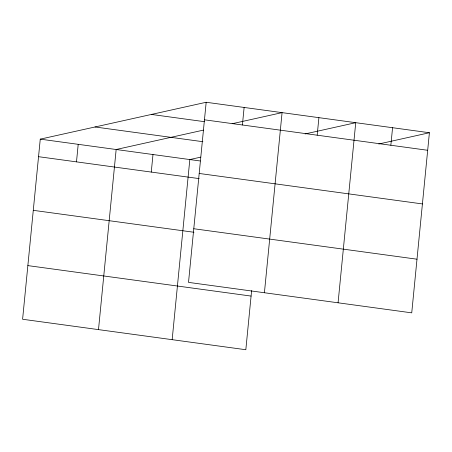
<?xml version="1.0" encoding="UTF-8"?>
<svg xmlns="http://www.w3.org/2000/svg" width="452" height="452" viewBox="0 0 452 452"><rect width="100%" height="100%" fill="white"/><g stroke="black" fill="none" stroke-linecap="round" stroke-linejoin="round"><path stroke-width="0.68" d="M206.174 102.271L188.518 282.381L411.738 312.852L429.4 132.741L206.174 102.271L40.262 139.148L22.6 319.259L245.826 349.729L251.628 290.551M76.49 161.867L78.207 144.329M98.496 329.615L116.158 149.505L203.428 130.114M151.267 172.076L152.991 154.533M172.161 339.672L189.823 159.562L200.773 157.126M242.402 124.989L244.125 107.452M264.414 292.743L282.071 112.633L232.108 123.735M317.185 135.199L318.903 117.661M338.073 302.795L355.735 122.69L305.089 133.945M390.85 145.256L392.568 127.718M378.753 144.002L429.4 132.741M204.457 119.808L427.682 150.284M151.426 114.441L204.553 121.695M95.01 126.978L202.875 141.702M40.262 139.148L200.247 160.985M199.196 173.461L422.422 203.931M38.539 156.686L199.219 178.619M193.778 228.735L416.998 259.205M33.278 210.333L193.959 232.266M27.86 265.606L251.086 296.077"/></g></svg>
